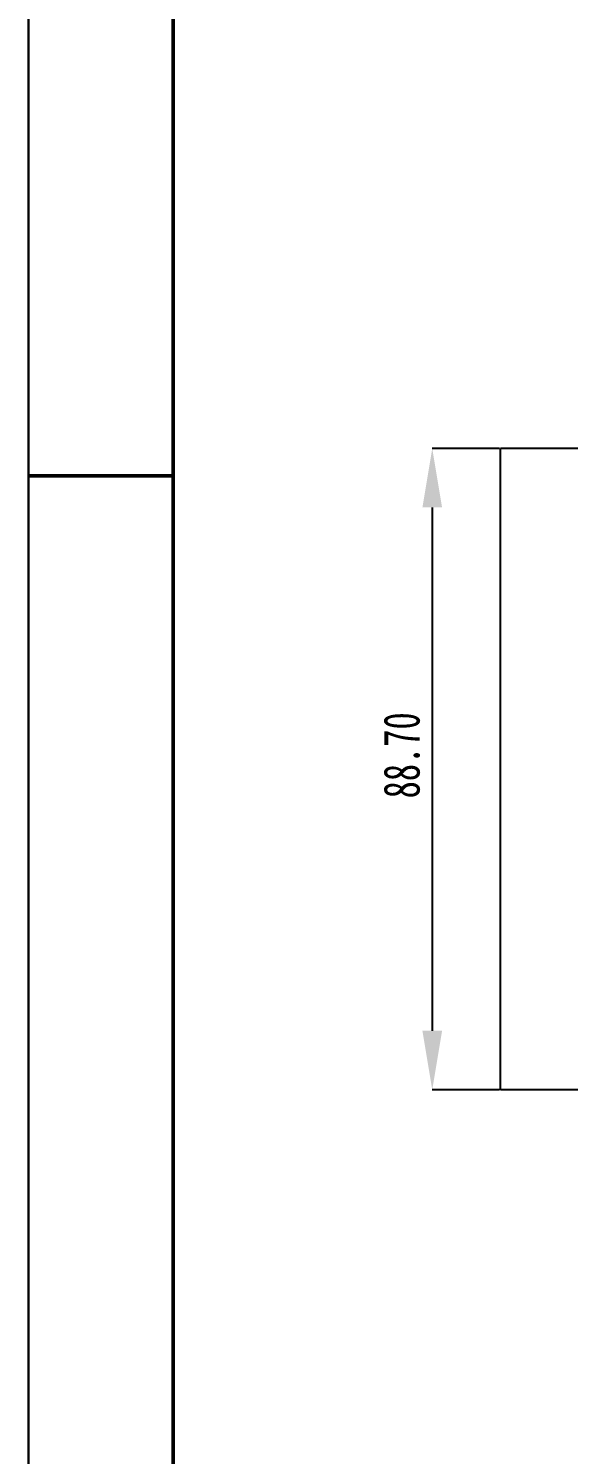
# Model space of a CAD drawing. Header units: millimetres. Extents: x 786 to 1206, y 249 to 546.
# Drawn here: x 785.8 to 823.2, y 329.7 to 428.3 of the extents above; entities that cross this region are included whole.
import ezdxf

# ---------------------------------------------------------------- set-up
doc = ezdxf.new("R2010")
doc.units = ezdxf.units.MM
doc.layers.add('10', color=7, linetype='Continuous')
doc.layers.add('总内框线', color=7, linetype='Continuous', lineweight=50)
doc.layers.add('总外框线', color=7, linetype='Continuous', lineweight=30)
doc.styles.add('SLDTEXTSTYLE0', font='TXT', dxfattribs={"width": 0.7})
doc.dimstyles.new('SLDDIMSTYLE10', dxfattribs={"dimtxt": 3.5, "dimasz": 4.08, "dimexe": 0, "dimexo": 0.0625, "dimgap": 0.875, "dimtad": 2, "dimlfac": 2, "dimrnd": 1e-09, "dimzin": 4, "dimdsep": 46, "dimtxsty": 'SLDTEXTSTYLE0', "dimsah": 1, "dimcen": 0.09, "dimadec": 0, "dimazin": 1, "dimtfac": 1, "dimtofl": 0, "dimtmove": 0, "dimatfit": 3, "dimfxl": 1, "dimfrac": 2, "dimtolj": 1, "dimtzin": 12, "dimarcsym": 0})

# ---------------------------------------------------------------- blocks, each defined once
blk = doc.blocks.new('*D155')
at = {"layer": '10', "color": 0, "lineweight": -2, "transparency": 16777216}
for p, q in [((818.431, 399.307), (813.772, 399.307)), ((813.772, 395.227), (813.772, 359.037)), ((818.431, 354.957), (813.772, 354.957))]:
    blk.add_line(p, q, dxfattribs=at)
at = {"layer": '10', "color": 0, "transparency": 16777216}
for points in [[(813.092, 395.227), (814.452, 395.227), (813.772, 399.307)], [(813.092, 359.037), (814.452, 359.037), (813.772, 354.957)]]:
    blk.add_solid(points, dxfattribs=at)
at = {"layer": 'Defpoints', "color": 0, "transparency": 16777216}
for p in [(818.494, 399.307), (813.772, 354.957), (818.494, 354.957)]:
    blk.add_point(p, dxfattribs=at)
at = {"layer": '10', "color": 0, "transparency": 16777216, "insert": (810.397, 378.084), "char_height": 3.5, "attachment_point": 2, "rotation": 90, "style": 'SLDTEXTSTYLE0'}
blk.add_mtext('\\A1;{\\H0.71429x;88.70}', dxfattribs=at)

msp = doc.modelspace()

# ---------------------------------------------------------------- linework, layer by layer
at = {"color": 7, "linetype": 'Continuous', "lineweight": 25}
for p, q in [((818.4936, 354.9569), (818.4936, 399.3069)), ((878.9936, 399.3069), (818.4936, 399.3069)), ((842.6963, 354.9569), (818.4936, 354.9569))]:
    msp.add_line(p, q, dxfattribs=at)
at = {"layer": '总内框线'}
for p, q in [((795.8448, 258.9074), (795.8448, 535.9074)), ((785.8448, 397.4074), (795.8448, 397.4074))]:
    msp.add_line(p, q, dxfattribs=at)
at = {"layer": '总外框线'}
msp.add_line((785.8448, 248.9074), (785.8448, 545.9074), dxfattribs=at)

# ---------------------------------------------------------------- dimensions: what is measured, and where the dimension line sits
at = {"layer": '10'}
dim = msp.add_linear_dim(base=(813.772, 354.9569), p1=(818.4936, 399.3069), p2=(818.4936, 354.9569), angle=90, text='{\\H0.71429x;<>}', dimstyle='SLDDIMSTYLE10', dxfattribs=at)
dim.commit()
dim.dimension.update_dxf_attribs({"geometry": '*D155', "text_midpoint": (813.772, 378.0842), "dimtype": 160})

doc.saveas('drawing.dxf')
